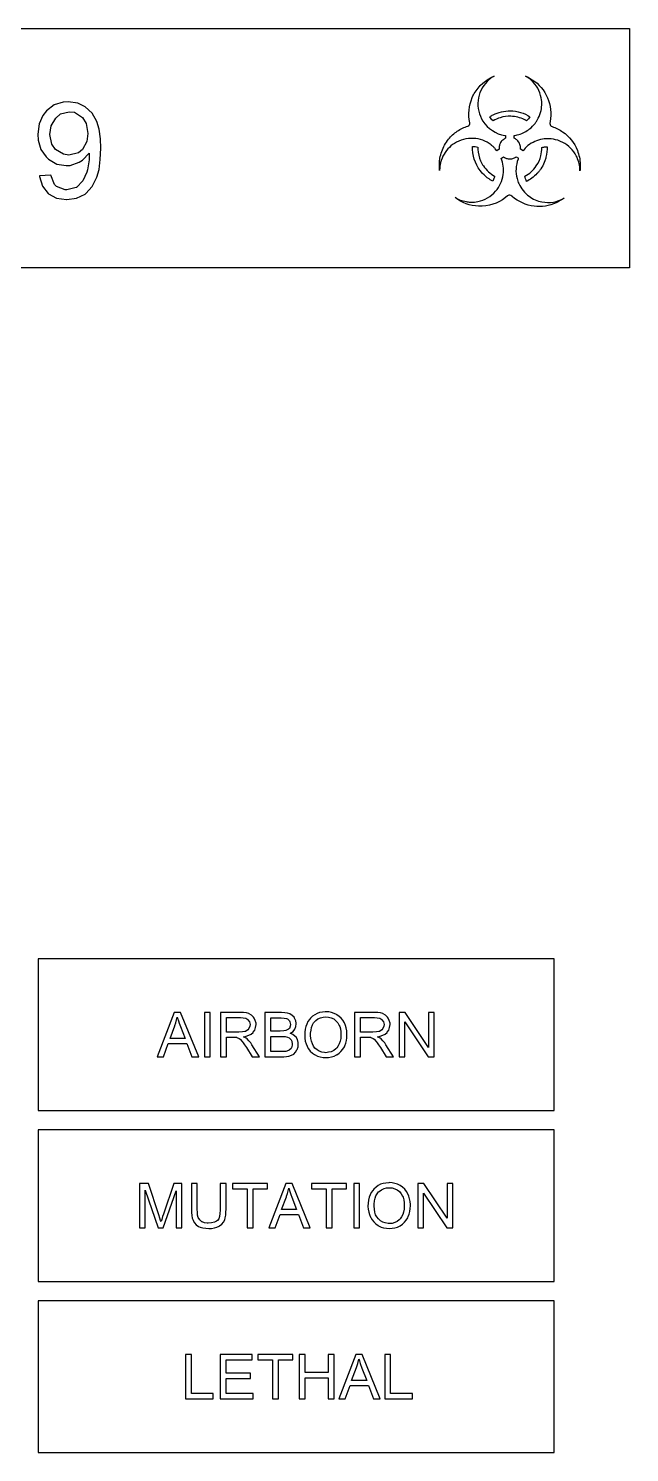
# Model space of a CAD drawing. Header units: inches. Extents: x 208.8 to 289, y 157.6 to 208.1.
# Drawn here: x 277.26 to 280.4, y 175.71 to 183.15 of the extents above; entities that cross this region are included whole.
import ezdxf

# ---------------------------------------------------------------- set-up
doc = ezdxf.new("R2010")
doc.units = ezdxf.units.IN
doc.header["$MEASUREMENT"] = 0
doc.layers.add('DEFAULT_LAYER', color=1, linetype='Continuous')

msp = doc.modelspace()

# ---------------------------------------------------------------- linework, layer by layer
at = {"color": 4}
msp.add_lwpolyline([(271.7252, 183.1467), (280.4012, 183.1467), (280.4012, 181.8967), (271.7252, 181.8967)], close=True, dxfattribs=at)
at = {"color": 2, "linetype": 'ByBlock', "flags": 128}
for points in [[(277.6393, 182.5703), (277.6309, 182.621), (277.6191, 182.6615), (277.5955, 182.7037), (277.5584, 182.7374), (277.5195, 182.7561), (277.4689, 182.7628), (277.4436, 182.7611), (277.3964, 182.7476), (277.3559, 182.7172), (277.3372, 182.6919), (277.3187, 182.6479), (277.3119, 182.594), (277.3136, 182.5635), (277.3271, 182.5146), (277.3542, 182.4757), (277.3677, 182.4639), (277.4098, 182.4386), (277.4588, 182.4302), (277.4807, 182.4318), (277.5279, 182.4487), (277.5448, 182.4588), (277.5786, 182.496), (277.5786, 182.4842), (277.5786, 182.4605), (277.5702, 182.4082), (277.5668, 182.3964), (277.5465, 182.3508), (277.5127, 182.3154), (277.5111, 182.3154), (277.4621, 182.3035), (277.4537, 182.3035), (277.4082, 182.3221), (277.398, 182.3322), (277.3795, 182.3811), (277.3204, 182.3761), (277.3204, 182.3727), (277.3355, 182.3238), (277.366, 182.2849), (277.3677, 182.2832), (277.4082, 182.2596), (277.4605, 182.2529), (277.4621, 182.2529), (277.5127, 182.2596), (277.5584, 182.2815), (277.5618, 182.2849), (277.5955, 182.3204), (277.6191, 182.3693), (277.6309, 182.4099), (277.6377, 182.4622), (277.641, 182.5213)], [(277.5668, 182.5568), (277.5448, 182.5146), (277.5229, 182.4977), (277.4739, 182.4842), (277.4453, 182.4893), (277.4031, 182.5146), (277.3845, 182.5416), (277.3744, 182.5923), (277.3812, 182.6378), (277.4048, 182.6784), (277.4301, 182.7003), (277.4756, 182.7121), (277.5026, 182.7088), (277.5448, 182.6818), (277.5634, 182.6496), (277.5719, 182.5973)], [(278.1516, 177.775), (278.0568, 178.0057), (278.0236, 178.0057), (277.9347, 177.775), (277.9679, 177.775), (277.9923, 177.8444), (278.0891, 177.8444), (278.1164, 177.775)], [(278.0803, 177.8698), (278.0021, 177.8698), (278.0265, 177.9373), (278.0275, 177.9392), (278.0324, 177.9529), (278.0363, 177.9676), (278.0392, 177.9813), (278.0412, 177.9764), (278.0451, 177.9637), (278.05, 177.95), (278.0559, 177.9334)], [(278.2112, 178.0057), (278.181, 178.0057), (278.181, 177.775), (278.2112, 177.775)], [(278.4507, 177.951), (278.4468, 177.9646), (278.4409, 177.9774), (278.438, 177.9823), (278.4272, 177.993), (278.4155, 177.9999), (278.4126, 178.0008), (278.4009, 178.0038), (278.3862, 178.0057), (278.3686, 178.0057), (278.266, 178.0057), (278.266, 177.775), (278.2963, 177.775), (278.2963, 177.8776), (278.3324, 177.8776), (278.3354, 177.8776), (278.349, 177.8767), (278.35, 177.8757), (278.3627, 177.8698), (278.3676, 177.8669), (278.3784, 177.8541), (278.3833, 177.8483), (278.3911, 177.8375), (278.4009, 177.8229), (278.4311, 177.775), (278.4692, 177.775), (278.4292, 177.8375), (278.4233, 177.8473), (278.4136, 177.858), (278.4038, 177.8689), (278.3989, 177.8718), (278.3852, 177.8796), (278.3989, 177.8825), (278.4136, 177.8874), (278.4253, 177.8933), (278.4351, 177.9011), (278.436, 177.903), (278.4438, 177.9148), (278.4487, 177.9285), (278.4507, 177.9432)], [(278.4185, 177.9353), (278.4126, 177.9226), (278.4077, 177.9157), (278.395, 177.9079), (278.3921, 177.907), (278.3794, 177.905), (278.3617, 177.904), (278.2963, 177.904), (278.2963, 177.9803), (278.3695, 177.9803), (278.3833, 177.9794), (278.397, 177.9764), (278.4077, 177.9696), (278.4087, 177.9686), (278.4165, 177.9568), (278.4194, 177.9432)], [(278.6716, 177.8502), (278.6677, 177.8649), (278.6608, 177.8767), (278.654, 177.8835), (278.6423, 177.8923), (278.6286, 177.8982), (278.6315, 177.8991), (278.6442, 177.9079), (278.653, 177.9187), (278.6589, 177.9324), (278.6608, 177.9471), (278.6608, 177.95), (278.6579, 177.9637), (278.652, 177.9774), (278.6491, 177.9813), (278.6393, 177.9911), (278.6266, 177.9989), (278.6149, 178.0028), (278.6012, 178.0048), (278.5836, 178.0057), (278.4976, 178.0057), (278.4976, 177.775), (278.5856, 177.775), (278.5953, 177.775), (278.61, 177.7759), (278.6227, 177.7789), (278.6364, 177.7828), (278.6481, 177.7896), (278.6569, 177.7984), (278.6647, 177.8111), (278.6657, 177.8131), (278.6706, 177.8268), (278.6716, 177.8414)], [(278.6306, 177.9432), (278.6296, 177.9353), (278.6247, 177.9226), (278.6198, 177.9187), (278.6071, 177.9118), (278.5953, 177.9099), (278.5777, 177.9089), (278.5279, 177.9089), (278.5279, 177.9784), (278.5738, 177.9784), (278.5826, 177.9784), (278.5983, 177.9774), (278.6091, 177.9754), (278.6149, 177.9735), (278.6247, 177.9637), (278.6276, 177.9578)], [(278.9257, 177.8962), (278.9247, 177.9109), (278.9218, 177.9256), (278.9179, 177.9392), (278.912, 177.9519), (278.912, 177.9529), (278.9042, 177.9656), (278.8954, 177.9764), (278.8847, 177.9862), (278.8729, 177.995), (278.871, 177.996), (278.8583, 178.0018), (278.8446, 178.0067), (278.8309, 178.0096), (278.8152, 178.0096), (278.8123, 178.0096), (278.7977, 178.0087), (278.783, 178.0057), (278.7693, 178.0018), (278.7576, 177.995), (278.7459, 177.9872), (278.7361, 177.9774), (278.7293, 177.9696), (278.7215, 177.9588), (278.7155, 177.9461), (278.7107, 177.9334), (278.7077, 177.9187), (278.7058, 177.904), (278.7048, 177.8874), (278.7048, 177.8864), (278.7058, 177.8718), (278.7077, 177.8571), (278.7126, 177.8434), (278.7175, 177.8297), (278.7185, 177.8287), (278.7254, 177.816), (278.7342, 177.8052), (278.7449, 177.7945), (278.7566, 177.7867), (278.7596, 177.7847), (278.7723, 177.7789), (278.7859, 177.774), (278.8006, 177.771), (278.8152, 177.771), (278.8299, 177.772), (278.8446, 177.774), (278.8583, 177.7789), (278.871, 177.7847), (278.872, 177.7857), (278.8847, 177.7935), (278.8944, 177.8033), (278.9042, 177.814), (278.912, 177.8268), (278.914, 177.8327), (278.9198, 177.8463), (278.9228, 177.86), (278.9247, 177.8747), (278.9257, 177.8903)], [(278.8944, 177.8874), (278.8934, 177.8708), (278.8905, 177.8561), (278.8856, 177.8434), (278.8798, 177.8317), (278.872, 177.8209), (278.8671, 177.816), (278.8563, 177.8082), (278.8436, 177.8013), (278.8299, 177.7984), (278.8152, 177.7964), (278.8084, 177.7974), (278.7947, 177.7994), (278.781, 177.8043), (278.7693, 177.8111), (278.7586, 177.8209), (278.7508, 177.8307), (278.7449, 177.8424), (278.74, 177.8561), (278.7371, 177.8708), (278.7361, 177.8864), (278.7361, 177.8982), (278.7381, 177.9138), (278.741, 177.9285), (278.7459, 177.9422), (278.7517, 177.9529), (278.7596, 177.9617), (278.7625, 177.9646), (278.7742, 177.9725), (278.7869, 177.9794), (278.8006, 177.9823), (278.8152, 177.9842), (278.8299, 177.9823), (278.8436, 177.9784), (278.8573, 177.9725), (278.8681, 177.9637), (278.8778, 177.9529), (278.8847, 177.9392), (278.8876, 177.9334), (278.8915, 177.9207), (278.8934, 177.906), (278.8944, 177.8903)], [(279.1505, 177.951), (279.1466, 177.9646), (279.1407, 177.9774), (279.1378, 177.9823), (279.127, 177.993), (279.1153, 177.9999), (279.1124, 178.0008), (279.1007, 178.0038), (279.086, 178.0057), (279.0684, 178.0057), (278.9658, 178.0057), (278.9658, 177.775), (278.9961, 177.775), (278.9961, 177.8776), (279.0312, 177.8776), (279.0352, 177.8776), (279.0488, 177.8767), (279.0498, 177.8757), (279.0626, 177.8698), (279.0675, 177.8669), (279.0782, 177.8541), (279.0831, 177.8483), (279.0909, 177.8375), (279.1007, 177.8229), (279.1309, 177.775), (279.169, 177.775), (279.129, 177.8375), (279.1231, 177.8473), (279.1134, 177.858), (279.1036, 177.8689), (279.0987, 177.8718), (279.085, 177.8796), (279.0987, 177.8825), (279.1124, 177.8874), (279.1251, 177.8933), (279.1349, 177.9011), (279.1358, 177.903), (279.1436, 177.9148), (279.1485, 177.9285), (279.1505, 177.9432)], [(279.1182, 177.9353), (279.1124, 177.9226), (279.1075, 177.9157), (279.0948, 177.9079), (279.0919, 177.907), (279.0792, 177.905), (279.0615, 177.904), (278.9961, 177.904), (278.9961, 177.9803), (279.0694, 177.9803), (279.0831, 177.9794), (279.0968, 177.9764), (279.1075, 177.9696), (279.1085, 177.9686), (279.1163, 177.9568), (279.1192, 177.9432)], [(279.3509, 178.0057), (279.3509, 177.8239), (279.2297, 178.0057), (279.1984, 178.0057), (279.1984, 177.775), (279.2277, 177.775), (279.2277, 177.9568), (279.3489, 177.775), (279.3802, 177.775), (279.3802, 178.0057)], [(278.6403, 177.8356), (278.6354, 177.8219), (278.6345, 177.819), (278.6237, 177.8091), (278.6208, 177.8072), (278.6061, 177.8033), (278.6022, 177.8023), (278.5856, 177.8023), (278.5279, 177.8023), (278.5279, 177.8816), (278.5816, 177.8816), (278.5875, 177.8816), (278.6031, 177.8806), (278.6149, 177.8776), (278.6237, 177.8737), (278.6335, 177.8639), (278.6374, 177.8561), (278.6403, 177.8414)], [(278.0339, 176.8813), (278.0629, 176.8813), (278.0629, 177.1134), (278.0216, 177.1134), (277.967, 176.9528), (277.9626, 176.9404), (277.9581, 176.9259), (277.9547, 176.9148), (277.9525, 176.9192), (277.9492, 176.9326), (277.9436, 176.9493), (277.8889, 177.1134), (277.8421, 177.1134), (277.8421, 176.8813), (277.8722, 176.8813), (277.8722, 177.0788), (277.9391, 176.8813), (277.9659, 176.8813), (278.0339, 177.0755)], [(278.2637, 176.9795), (278.2637, 176.9739), (278.2625, 176.9561), (278.2603, 176.9415), (278.2558, 176.9293), (278.2503, 176.9204), (278.2447, 176.9159), (278.2336, 176.9103), (278.2191, 176.907), (278.2012, 176.9059), (278.1957, 176.9059), (278.1812, 176.9081), (278.1688, 176.9137), (278.1677, 176.9137), (278.1566, 176.9226), (278.1488, 176.9349), (278.1488, 176.936), (278.1454, 176.9471), (278.1443, 176.9617), (278.1432, 176.9795), (278.1432, 177.1134), (278.1131, 177.1134), (278.1131, 176.9795), (278.1131, 176.9617), (278.1153, 176.946), (278.1176, 176.9326), (278.122, 176.9215), (278.122, 176.9204), (278.1298, 176.9081), (278.1387, 176.897), (278.151, 176.8891), (278.1599, 176.8846), (278.1734, 176.8813), (278.1879, 176.8791), (278.2046, 176.8779), (278.2191, 176.8779), (278.2336, 176.8813), (278.2469, 176.8846), (278.2581, 176.8902), (278.2592, 176.8913), (278.2715, 176.9003), (278.2804, 176.9114), (278.2871, 176.9237), (278.2904, 176.9337), (278.2926, 176.9471), (278.2937, 176.9628), (278.2949, 176.9795), (278.2949, 177.1134), (278.2637, 177.1134)], [(278.4354, 177.0855), (278.5112, 177.0855), (278.5112, 177.1134), (278.3284, 177.1134), (278.3284, 177.0855), (278.4042, 177.0855), (278.4042, 176.8813), (278.4354, 176.8813)], [(278.6395, 177.1134), (278.6061, 177.1134), (278.5179, 176.8813), (278.5503, 176.8813), (278.576, 176.9516), (278.6718, 176.9516), (278.6986, 176.8813), (278.7343, 176.8813)], [(278.6629, 176.9773), (278.5838, 176.9773), (278.6094, 177.0442), (278.6105, 177.0465), (278.615, 177.0609), (278.6183, 177.0744), (278.6217, 177.0889), (278.6239, 177.0844), (278.6272, 177.071), (278.6328, 177.0565), (278.6384, 177.0409)], [(278.8481, 177.0855), (278.9239, 177.0855), (278.9239, 177.1134), (278.741, 177.1134), (278.741, 177.0855), (278.8168, 177.0855), (278.8168, 176.8813), (278.8481, 176.8813)], [(278.9908, 177.1134), (278.9607, 177.1134), (278.9607, 176.8813), (278.9908, 176.8813)], [(279.2574, 177.0029), (279.2563, 177.0186), (279.2529, 177.0331), (279.2496, 177.0465), (279.244, 177.0598), (279.2429, 177.0598), (279.2362, 177.0722), (279.2273, 177.0844), (279.2161, 177.0933), (279.2038, 177.1023), (279.2027, 177.1034), (279.1893, 177.1089), (279.1759, 177.1134), (279.1614, 177.1167), (279.1469, 177.1179), (279.1436, 177.1167), (279.128, 177.1156), (279.1146, 177.1134), (279.1012, 177.1089), (279.089, 177.1023), (279.0778, 177.0945), (279.0666, 177.0844), (279.0599, 177.0766), (279.0521, 177.0655), (279.0466, 177.0531), (279.0421, 177.0409), (279.0388, 177.0264), (279.0365, 177.0108), (279.0354, 176.994), (279.0354, 176.9929), (279.0365, 176.9784), (279.0399, 176.9639), (279.0432, 176.9505), (279.0488, 176.9371), (279.0499, 176.936), (279.0566, 176.9237), (279.0655, 176.9126), (279.0767, 176.9025), (279.0879, 176.8936), (279.0912, 176.8925), (279.1035, 176.8857), (279.1168, 176.8813), (279.1313, 176.8791), (279.1469, 176.8779), (279.1614, 176.8791), (279.1759, 176.8813), (279.1893, 176.8857), (279.2027, 176.8925), (279.2038, 176.8925), (279.2149, 176.9003), (279.2262, 176.9103), (279.2351, 176.9215), (279.2429, 176.9337), (279.2451, 176.9404), (279.2507, 176.9528), (279.254, 176.9672), (279.2563, 176.9817), (279.2574, 176.9973)], [(279.225, 176.9951), (279.2239, 176.9784), (279.2217, 176.9639), (279.2172, 176.9505), (279.2105, 176.9382), (279.2038, 176.9282), (279.1982, 176.9237), (279.1871, 176.9148), (279.1748, 176.9092), (279.1614, 176.9048), (279.1458, 176.9036), (279.1403, 176.9048), (279.1258, 176.907), (279.1124, 176.9114), (279.1012, 176.9181), (279.0901, 176.9282), (279.0822, 176.9382), (279.0755, 176.9493), (279.0711, 176.9628), (279.0689, 176.9784), (279.0677, 176.994), (279.0677, 177.0051), (279.0689, 177.0219), (279.0722, 177.0364), (279.0767, 177.0487), (279.0833, 177.0598), (279.0912, 177.0688), (279.0946, 177.0722), (279.1057, 177.08), (279.1191, 177.0867), (279.1325, 177.09), (279.1469, 177.0911), (279.1614, 177.09), (279.1748, 177.0855), (279.1882, 177.08), (279.1993, 177.071), (279.2083, 177.0598), (279.2161, 177.0465), (279.2184, 177.0409), (279.2228, 177.0275), (279.225, 177.013), (279.225, 176.9973)], [(279.4492, 177.1134), (279.4492, 176.9315), (279.3276, 177.1134), (279.2964, 177.1134), (279.2964, 176.8813), (279.3254, 176.8813), (279.3254, 177.0632), (279.4469, 176.8813), (279.4782, 176.8813), (279.4782, 177.1134)], [(278.2261, 176.0161), (278.113, 176.0161), (278.113, 176.2204), (278.0818, 176.2204), (278.0818, 175.9882), (278.2261, 175.9882)], [(278.2945, 176.0161), (278.2945, 176.0946), (278.4219, 176.0946), (278.4219, 176.1217), (278.2945, 176.1217), (278.2945, 176.1926), (278.4303, 176.1926), (278.4303, 176.2204), (278.2632, 176.2204), (278.2632, 175.9882), (278.4362, 175.9882), (278.4362, 176.0161)], [(278.5678, 176.1926), (278.6438, 176.1926), (278.6438, 176.2204), (278.4607, 176.2204), (278.4607, 176.1926), (278.5375, 176.1926), (278.5375, 175.9882), (278.5678, 175.9882)], [(278.8269, 175.9882), (278.8581, 175.9882), (278.8581, 176.2204), (278.8269, 176.2204), (278.8269, 176.125), (278.7071, 176.125), (278.7071, 176.2204), (278.6767, 176.2204), (278.6767, 175.9882), (278.7071, 175.9882), (278.7071, 176.098), (278.8269, 176.098)], [(279.005, 176.2204), (278.9721, 176.2204), (278.8835, 175.9882), (278.9155, 175.9882), (278.9417, 176.0583), (279.0378, 176.0583), (279.0648, 175.9882), (279.0995, 175.9882)], [(279.0286, 176.0837), (278.9501, 176.0837), (278.9754, 176.1512), (278.9822, 176.1723), (278.9881, 176.1959), (278.9889, 176.1934), (278.9948, 176.1732), (279.0041, 176.1478)], [(279.1534, 176.0161), (279.1534, 176.2204), (279.1231, 176.2204), (279.1231, 175.9882), (279.2674, 175.9882), (279.2674, 176.0161)]]:
    msp.add_lwpolyline(points, close=True, dxfattribs=at)
at = {"color": 4, "linetype": 'ByBlock'}
for points in [[(277.3132, 177.4938), (280.0072, 177.4938), (280.0072, 178.2868), (277.3132, 178.2868)], [(277.3132, 176.6008), (280.0072, 176.6008), (280.0072, 177.3938), (277.3132, 177.3938)], [(277.3132, 175.7078), (280.0072, 175.7078), (280.0072, 176.5008), (277.3132, 176.5008)]]:
    msp.add_lwpolyline(points, close=True, dxfattribs=at)
at = {"layer": 'DEFAULT_LAYER', "color": 2, "linetype": 'Continuous'}
for points in [[(279.6944, 182.8981, 0.068912), (279.658, 182.8704, 0.169176), (279.6104, 182.7706, 0.17165), (279.6359, 182.6628, 0.213749), (279.7498, 182.5879), (279.7536, 182.5874), (279.7536, 182.5732, 0.078246), (279.7393, 182.5641, 0.101632), (279.7254, 182.5457, 0.031325), (279.7228, 182.5393, 0.092933), (279.7201, 182.5202, 0.016378), (279.7207, 182.5158), (279.7077, 182.5084), (279.7, 182.5179, 0.035422), (279.6891, 182.5294, 0.019713), (279.6785, 182.5383, 0.153019), (279.5861, 182.5726, 0.156151), (279.487, 182.5463, 0.13523), (279.4271, 182.4801, 0.073417), (279.4119, 182.4342, 0.038292), (279.4096, 182.4099), (279.4096, 182.4049, -0.012917), (279.4084, 182.4159), (279.4084, 182.4456, -0.027007), (279.4114, 182.4695, -0.0409), (279.4206, 182.504, -0.084624), (279.4564, 182.5682, -0.073562), (279.5015, 182.6099, -0.071429), (279.557, 182.6369, 0.380788), (279.5669, 182.6541, -0.157022), (279.5796, 182.7853), (279.5837, 182.7941, -0.017404), (279.5903, 182.8067, -0.164599), (279.6944, 182.8981)], [(279.8584, 182.8979), (279.8588, 182.8977, -0.015415), (279.8715, 182.8919, -0.02915), (279.8931, 182.8793, -0.145274), (279.973, 182.7849, -0.147915), (279.9871, 182.6615, 0.020817), (279.9855, 182.653, 0.041079), (279.9854, 182.6505, 0.320607), (279.9964, 182.6344, -0.074919), (280.0519, 182.6067, -0.147507), (280.1287, 182.5098, -0.084125), (280.1437, 182.4372), (280.1437, 182.4255, -0.024442), (280.142, 182.4035, 0.01767), (280.1417, 182.4146, 0.105225), (280.1231, 182.4815, 0.156631), (280.0526, 182.5517, 0.025406), (280.037, 182.5587, 0.066025), (279.9927, 182.5695, 0.053231), (279.9563, 182.5696, 0.126419), (279.8794, 182.5412), (279.8708, 182.5348, 0.043096), (279.856, 182.521), (279.845, 182.5081), (279.8321, 182.5156, 0.025243), (279.8325, 182.5204, 0.096794), (279.829, 182.5413, 0.132877), (279.8119, 182.5653, 0.081106), (279.7989, 182.573), (279.7989, 182.5873), (279.8017, 182.5878), (279.8096, 182.5892), (279.8151, 182.5904), (279.823, 182.5925), (279.8308, 182.5951), (279.8385, 182.598), (279.846, 182.6012), (279.8533, 182.6049), (279.8604, 182.6089), (279.8673, 182.6133, 0.021528), (279.8791, 182.6219, 0.060401), (279.9078, 182.651, 0.023064), (279.9168, 182.664), (279.9192, 182.6678, 0.065902), (279.9367, 182.7084, 0.116793), (279.9401, 182.7842, 0.161674), (279.8883, 182.8762), (279.8821, 182.8816), (279.8774, 182.8853), (279.8708, 182.8901), (279.8659, 182.8934, 0.010587), (279.8587, 182.8977), (279.8584, 182.8979)], [(279.8813, 182.6855, -0.055837), (279.8634, 182.6637, 0.021308), (279.8515, 182.6704, 0.108507), (279.7816, 182.6882, 0.084738), (279.7264, 182.6808, 0.064592), (279.6892, 182.6637), (279.6872, 182.6656, -0.051346), (279.6712, 182.6855, -0.026429), (279.6886, 182.6955, -0.120365), (279.7788, 182.7163, -0.141268), (279.8813, 182.6855)], [(279.8215, 182.4695, 0.013476), (279.8192, 182.4638, 0.15582), (279.8137, 182.3624, 0.040834), (279.8229, 182.3366, 0.130254), (279.8764, 182.27, 0.110371), (279.9435, 182.2408, 0.182952), (280.0596, 182.2606, -0.05588), (280.0187, 182.2363, -0.137092), (279.9031, 182.2181, -0.149986), (279.7889, 182.2692, 0.01883), (279.7867, 182.2714, 0.362247), (279.7648, 182.2724), (279.7534, 182.2633, -0.176913), (279.6132, 182.2184, -0.155586), (279.4905, 182.2633, 0.041412), (279.5172, 182.2507, 0.045869), (279.5483, 182.2422, 0.029464), (279.5681, 182.2398, 0.037855), (279.5925, 182.2402, 0.024654), (279.6091, 182.2427, 0.165158), (279.7018, 182.2964, 0.146224), (279.7415, 182.3832, 0.133016), (279.7308, 182.4695), (279.732, 182.4701), (279.743, 182.4765, 0.063017), (279.7549, 182.4697, 0.037654), (279.763, 182.4671), (279.7676, 182.4662, 0.037579), (279.776, 182.4655, 0.090734), (279.7962, 182.4692), (279.8004, 182.471, 0.038585), (279.8067, 182.4745), (279.8094, 182.4765), (279.8215, 182.4695)], [(279.6097, 182.5263), (279.6097, 182.5228), (279.6098, 182.5151, 0.09343), (279.6235, 182.4553, 0.047306), (279.6383, 182.4286, 0.118464), (279.6969, 182.3752), (279.6956, 182.3706), (279.6934, 182.3637), (279.6908, 182.357), (279.6871, 182.3488, -0.039069), (279.6614, 182.3648, -0.018967), (279.649, 182.3746, -0.053601), (279.6212, 182.4043, -0.175456), (279.582, 182.5309, -0.057269), (279.6097, 182.5263)], [(279.9706, 182.5292, -0.07045), (279.9649, 182.4747, -0.026621), (279.9589, 182.4549), (279.9556, 182.4464), (279.9518, 182.4381), (279.9478, 182.43), (279.9433, 182.422), (279.9384, 182.4143, -0.02384), (279.9277, 182.3996, -0.01771), (279.9179, 182.3884), (279.9117, 182.3822), (279.9053, 182.3762), (279.8986, 182.3705), (279.8917, 182.3651), (279.8845, 182.3601), (279.8771, 182.3553), (279.8695, 182.351), (279.864, 182.348), (279.8638, 182.3484), (279.8607, 182.3551), (279.8581, 182.3619), (279.8558, 182.3688), (279.8543, 182.3746, 0.123095), (279.9145, 182.4287, 0.087988), (279.938, 182.4818, 0.066182), (279.9428, 182.5248, -0.022009), (279.9532, 182.5272, -0.034748), (279.9706, 182.5292)]]:
    msp.add_lwpolyline(points, format="xyb", dxfattribs=at)

doc.saveas('drawing.dxf')
